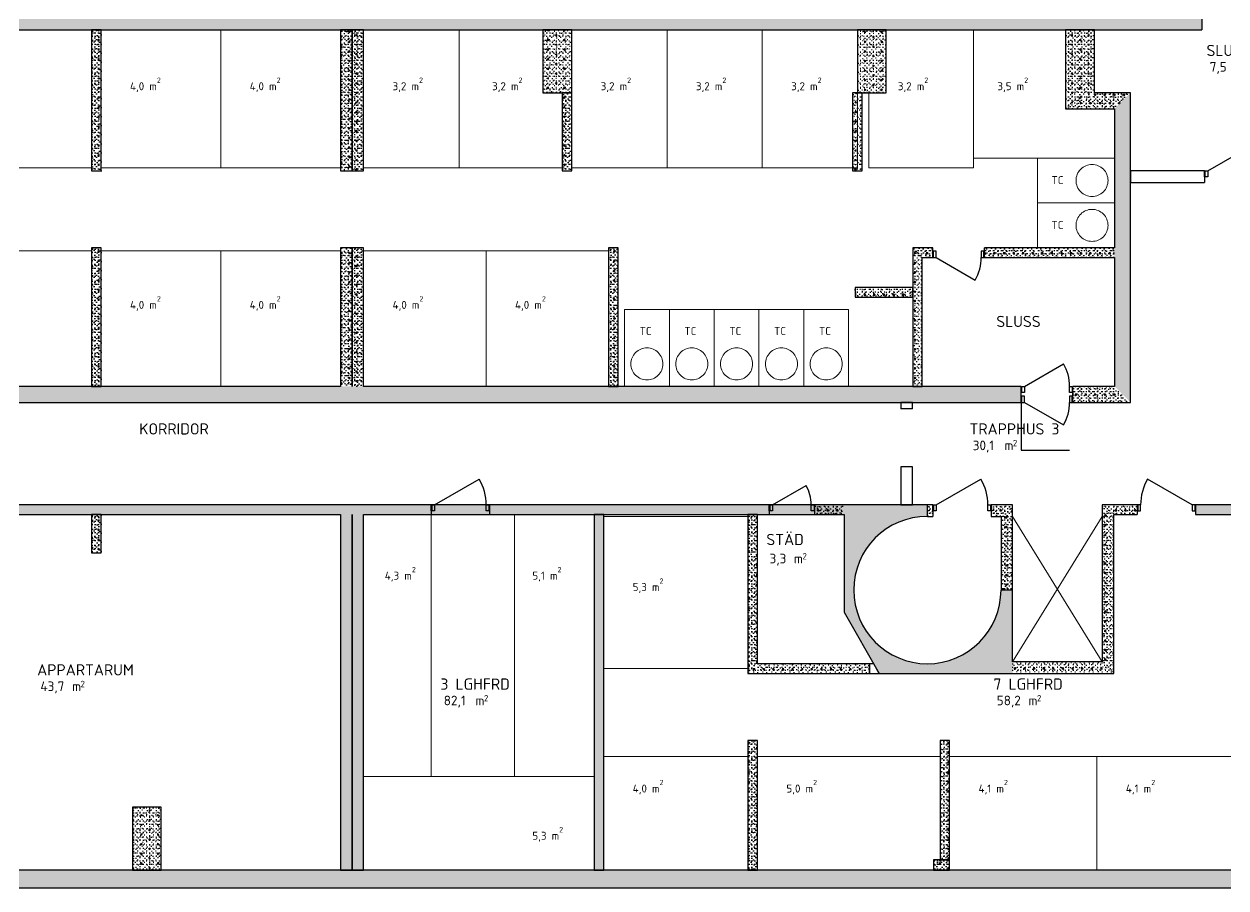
# Model space of a CAD drawing. Header units: metres. Extents: x -0.2 to 76.9, y -5.1 to 21.1.
# Drawn here: x 46.11 to 64.88, y -0.17 to 13.31 of the extents above; entities that cross this region are included whole.
import ezdxf
from ezdxf.enums import TextEntityAlignment as Align

# ---------------------------------------------------------------- set-up
doc = ezdxf.new("R2010")
doc.units = ezdxf.units.M
doc.linetypes.add('A_PSTRECK_2', pattern=[3.8, 2.2, -0.7, 0.2, -0.7])
doc.linetypes.add('DASHED_4', pattern=[7, 4, -3])
for name, color, linetype in [('A--------JA', 3, 'A_PSTRECK_2'), ('A-01SB-----', 3, 'Continuous'), ('A-01SC-----', 7, 'Continuous'), ('A-27B------', 7, 'Continuous'), ('A-42-------', 1, 'Continuous'), ('A-A-BIA----', 4, 'DASHED_4'), ('A-A-OVA----', 4, 'Continuous')]:
    doc.layers.add(name, color=color, linetype=linetype)
for name, color, linetype, lineweight in [('A-27---MH1-', 8, 'Continuous', 0), ('A-45C---E--', 1, 'Continuous', 0), ('A-A-RUA----', 3, 'Continuous', 0)]:
    doc.layers.add(name, color=color, linetype=linetype, lineweight=lineweight)
doc.styles.add('ISO', font='isocpeur.ttf')
pattern_1 = [(180, (0, 0), (0, 0.2598076), [0.025, -0.125]), (180, (-0.075, -0.1299), (0, 0.2598076), [0.025, -0.125]), (240, (0, 0), (-0.225, 0.1299038), [0.025, -0.125]), (240, (-0.15, 2e-17), (-0.225, 0.1299038), [0.025, -0.125]), (300, (-0.025, 3e-18), (0.225, 0.1299038), [0.025, -0.125]), (300, (-0.175, 2e-17), (0.225, 0.1299038), [0.025, -0.125]), (180, (-3e-18, -0.025), (0, 0.05), [0, -0.05, 0, -0.075]), (225, (-0.025, -0.025), (-0.03535534, 0.03535534), [0, -0.0375, 0, -0.0625])]
pattern_2 = [(0, (0, 0), (0, 0.6), [])]
pattern_3 = [(270, (0, 0), (0.2598076, 0), [0.025, -0.125]), (270, (0.1299, -0.075), (0.2598076, 0), [0.025, -0.125]), (330, (0, 0), (0.1299038, 0.225), [0.025, -0.125]), (330, (-3e-17, -0.15), (0.1299038, 0.225), [0.025, -0.125]), (30, (-5e-18, -0.025), (-0.1299038, 0.225), [0.025, -0.125]), (30, (-3e-17, -0.175), (-0.1299038, 0.225), [0.025, -0.125]), (270, (0.025, -5e-18), (0.05, 0), [0, -0.05, 0, -0.075]), (315, (0.025, -0.025), (0.03535534, 0.03535534), [0, -0.0375, 0, -0.0625])]
pattern_4 = [(0, (0, 0), (0, 0.2598076), [0.025, -0.125]), (0, (0.075, 0.1299), (0, 0.2598076), [0.025, -0.125]), (60, (0, 0), (-0.225, 0.1299038), [0.025, -0.125]), (60, (0.15, 0), (-0.225, 0.1299038), [0.025, -0.125]), (120, (0.025, 0), (0.225, 0.1299038), [0.025, -0.125]), (120, (0.175, 0), (0.225, 0.1299038), [0.025, -0.125]), (0, (0, 0.025), (0, 0.05), [0, -0.05, 0, -0.075]), (45, (0.025, 0.025), (-0.03535534, 0.03535534), [0, -0.0375, 0, -0.0625])]
pattern_5 = [(90, (0, 0), (-0.2598076, 0), [0.025, -0.125]), (90, (-0.1299, 0.075), (-0.2598076, 0), [0.025, -0.125]), (150, (0, 0), (0.1299038, 0.225), [0.025, -0.125]), (150, (9e-18, 0.15), (0.1299038, 0.225), [0.025, -0.125]), (210, (2e-18, 0.025), (-0.1299038, 0.225), [0.025, -0.125]), (210, (1e-17, 0.175), (-0.1299038, 0.225), [0.025, -0.125]), (90, (-0.025, 2e-18), (-0.05, 0), [0, -0.05, 0, -0.075]), (135, (-0.025, 0.025), (0.03535534, 0.03535534), [0, -0.0375, 0, -0.0625])]

# ---------------------------------------------------------------- blocks, each defined once
blk = doc.blocks.new('APPARTARUM_012_1', base_point=(47143, 3104))
at = {"layer": 'A-A-RUA----', "style": 'ISO'}
for tag, height, p in [('ROOM_NAME', 175, (46318, 3319)), ('bFrame', 150, (46368, 3050)), ('DUMMY_377', 150, (46767, 3050)), ('DUMMY_378', 100, (46996, 3061))]:
    blk.add_attdef(tag, text='', height=height, dxfattribs=at).set_placement(p, align=Align.TOP_LEFT)
blk = doc.blocks.new('7 LGHFRD_017_5', base_point=(61851, 2882))
at = {"layer": 'A-A-RUA----', "style": 'ISO'}
for tag, height, p in [('ROOM_NAME', 175, (61251, 3097)), ('bFrame', 150, (61301, 2828)), ('DUMMY_377', 150, (61700, 2828)), ('DUMMY_378', 100, (61929, 2839))]:
    blk.add_attdef(tag, text='', height=height, dxfattribs=at).set_placement(p, align=Align.TOP_LEFT)
blk = doc.blocks.new('3 LGHFRD_017_10', base_point=(53216, 2882))
at = {"layer": 'A-A-RUA----', "style": 'ISO'}
for tag, height, p in [('ROOM_NAME', 175, (52616, 3097)), ('bFrame', 150, (52666, 2828)), ('DUMMY_377', 150, (53065, 2828)), ('DUMMY_378', 100, (53294, 2839))]:
    blk.add_attdef(tag, text='', height=height, dxfattribs=at).set_placement(p, align=Align.TOP_LEFT)
blk = doc.blocks.new('SLUSS_012_14', base_point=(64977, 12773))
at = {"layer": 'A-A-RUA----', "style": 'ISO'}
for tag, height, p in [('ROOM_NAME', 175, (64577, 12988)), ('bFrame', 150, (64627, 12719)), ('DUMMY_377', 150, (64912, 12719)), ('DUMMY_378', 100, (65141, 12731))]:
    blk.add_attdef(tag, text='', height=height, dxfattribs=at).set_placement(p, align=Align.TOP_LEFT)
blk = doc.blocks.new('TRAPPHUS 3_013_15', base_point=(61632, 6864))
at = {"layer": 'A-A-RUA----', "style": 'ISO'}
for tag, height, p in [('ROOM_NAME', 175, (60876, 7080)), ('bFrame', 150, (60926, 6810)), ('DUMMY_377', 150, (61325, 6810)), ('DUMMY_378', 100, (61554, 6822))]:
    blk.add_attdef(tag, text='', height=height, dxfattribs=at).set_placement(p, align=Align.TOP_LEFT)
blk = doc.blocks.new('STÄD_012_16', base_point=(58049, 5098))
at = {"layer": 'A-A-RUA----', "style": 'ISO'}
for tag, height, p in [('ROOM_NAME', 175, (57704, 5354)), ('bFrame', 150, (57754, 5044)), ('DUMMY_377', 150, (58039, 5044)), ('DUMMY_378', 100, (58268, 5055))]:
    blk.add_attdef(tag, text='', height=height, dxfattribs=at).set_placement(p, align=Align.TOP_LEFT)
blk = doc.blocks.new('KORRIDOR_013_23', base_point=(48564, 6982))
at = {"layer": 'A-A-RUA----', "style": 'ISO'}
blk.add_attdef('ROOM_NAME', text='', height=175, dxfattribs=at).set_placement((47911, 7080), align=Align.TOP_LEFT)

msp = doc.modelspace()

# ---------------------------------------------------------------- hatches: boundary and pattern name
at = {"layer": 'A-01SC-----', "linetype": 'Continuous'}
h = msp.add_hatch(dxfattribs=at)
h.set_pattern_fill('BETONG__STD_', color=256, scale=0.001, style=0, pattern_type=2)
h.set_pattern_definition(pattern_1)
h.paths.add_polyline_path([(10.222, 13.5), (10.222, 13.405), (10.222, 13.22), (64.506, 13.22), (64.506, 13.405), (64.506, 13.5)])
h = msp.add_hatch(dxfattribs=at)
h.set_pattern_fill('BETONG__STD_', color=256, scale=0.001, style=0, pattern_type=2)
h.set_pattern_definition(pattern_4)
h.paths.add_polyline_path([(76.756, 0.107), (0.196, 0.107), (0.196, -0.173), (76.756, -0.173)])
at = {"layer": 'A-27B------', "linetype": 'Continuous'}
h = msp.add_hatch(dxfattribs=at)
h.set_pattern_fill('BETONG__STD_', color=256, scale=0.001, style=0, pattern_type=2)
h.set_pattern_definition(pattern_5)
h.paths.add_polyline_path([(47.166, 13.22), (47.166, 11.02), (47.316, 11.02), (47.316, 13.22)])
h = msp.add_hatch(dxfattribs=at)
h.set_pattern_fill('BETONG__STD_', color=256, scale=0.001, style=0, pattern_type=2)
h.set_pattern_definition(pattern_3)
h.paths.add_polyline_path([(51.056, 13.22), (51.056, 11.02), (51.236, 11.02), (51.236, 13.22)])
h = msp.add_hatch(dxfattribs=at)
h.set_pattern_fill('BETONG__STD_', color=256, scale=0.001, style=0, pattern_type=2)
h.set_pattern_definition(pattern_5)
h.paths.add_polyline_path([(51.236, 13.22), (51.236, 11.02), (51.416, 11.02), (51.416, 13.22)])
h = msp.add_hatch(dxfattribs=at)
h.set_pattern_fill('BETONG__STD_', color=256, scale=0.001, style=0, pattern_type=2)
h.set_pattern_definition(pattern_5)
h.paths.add_polyline_path([(54.216, 13.22), (54.216, 12.24), (54.666, 12.24), (54.666, 13.22)])
h = msp.add_hatch(dxfattribs=at)
h.set_pattern_fill('BETONG__STD_', color=256, scale=0.001, style=0, pattern_type=2)
h.set_pattern_definition(pattern_3)
h.paths.add_polyline_path([(59.126, 13.22), (59.126, 12.24), (59.576, 12.24), (59.576, 13.22)])
h = msp.add_hatch(dxfattribs=at)
h.set_pattern_fill('BETONG__STD_', color=256, scale=0.001, style=0, pattern_type=2)
h.set_pattern_definition(pattern_5)
h.paths.add_polyline_path([(62.376, 13.22), (62.376, 11.99), (62.826, 12.24), (62.826, 13.22)])
h = msp.add_hatch(dxfattribs=at)
h.set_pattern_fill('BETONG__STD_', color=256, scale=0.001, style=0, pattern_type=2)
h.set_pattern_definition(pattern_5)
h.paths.add_polyline_path([(54.516, 12.24), (54.516, 11.02), (54.666, 11.02), (54.666, 12.24)])
h = msp.add_hatch(dxfattribs=at)
h.set_pattern_fill('BETONG__STD_', color=256, scale=0.001, style=0, pattern_type=2)
h.set_pattern_definition(pattern_5)
h.paths.add_polyline_path([(59.051, 12.24), (59.051, 11.02), (59.201, 11.02), (59.201, 12.24)])
h = msp.add_hatch(dxfattribs=at)
h.set_pattern_fill('BETONG__STD_', color=256, scale=0.001, style=0, pattern_type=2)
h.set_pattern_definition(pattern_1)
h.paths.add_polyline_path([(62.376, 11.99), (63.139, 11.99), (63.389, 12.24), (62.826, 12.24)])
h = msp.add_hatch(dxfattribs=at)
h.set_pattern_fill('BETONG__STD_', color=256, scale=0.001, style=0, pattern_type=2)
h.set_pattern_definition(pattern_5)
h.paths.add_polyline_path([(63.139, 11.99), (63.139, 7.657), (63.389, 7.407), (63.389, 12.24)])
h = msp.add_hatch(dxfattribs=at)
h.set_pattern_fill('BETONG__STD_', color=256, scale=0.001, style=0, pattern_type=2)
h.set_pattern_definition(pattern_5)
h.paths.add_polyline_path([(47.166, 9.82), (47.166, 7.657), (47.316, 7.657), (47.316, 9.82)])
h = msp.add_hatch(dxfattribs=at)
h.set_pattern_fill('BETONG__STD_', color=256, scale=0.001, style=0, pattern_type=2)
h.set_pattern_definition(pattern_3)
h.paths.add_polyline_path([(51.056, 9.82), (51.056, 7.657), (51.236, 7.657), (51.236, 9.82)])
h = msp.add_hatch(dxfattribs=at)
h.set_pattern_fill('BETONG__STD_', color=256, scale=0.001, style=0, pattern_type=2)
h.set_pattern_definition(pattern_5)
h.paths.add_polyline_path([(51.236, 9.82), (51.236, 7.657), (51.416, 7.657), (51.416, 9.82)])
h = msp.add_hatch(dxfattribs=at)
h.set_pattern_fill('BETONG__STD_', color=256, scale=0.001, style=0, pattern_type=2)
h.set_pattern_definition(pattern_5)
h.paths.add_polyline_path([(55.239, 9.82), (55.239, 7.657), (55.389, 7.657), (55.389, 9.82)])
h = msp.add_hatch(dxfattribs=at)
h.set_pattern_fill('BETONG__STD_', color=256, scale=0.001, style=0, pattern_type=2)
h.set_pattern_definition(pattern_3)
h.paths.add_polyline_path([(59.989, 9.82), (59.989, 7.657), (60.139, 7.657), (60.139, 9.67)])
h = msp.add_hatch(dxfattribs=at)
h.set_pattern_fill('BETONG__STD_', color=256, scale=0.001, style=0, pattern_type=2)
h.set_pattern_definition(pattern_1)
h.paths.add_polyline_path([(59.989, 9.82), (60.139, 9.67), (60.302, 9.67), (60.302, 9.765), (60.302, 9.82)])
h = msp.add_hatch(dxfattribs=at)
h.set_pattern_fill('BETONG__STD_', color=256, scale=0.001, style=0, pattern_type=2)
h.set_pattern_definition(pattern_1)
h.paths.add_polyline_path([(63.139, 9.82), (61.112, 9.82), (61.112, 9.765), (61.112, 9.67), (63.139, 9.67)])
h = msp.add_hatch(dxfattribs=at)
h.set_pattern_fill('BETONG__STD_', color=256, scale=0.001, style=0, pattern_type=2)
h.set_pattern_definition(pattern_1)
h.paths.add_polyline_path([(59.089, 9.05), (59.989, 9.05), (59.989, 9.2), (59.089, 9.2)])
h = msp.add_hatch(dxfattribs=at)
h.set_pattern_fill('BETONG__STD_', color=256, scale=0.001, style=0, pattern_type=2)
h.set_pattern_definition(pattern_1)
h.paths.add_polyline_path([(37.694, 7.657), (37.694, 7.407), (61.681, 7.407), (61.681, 7.502), (61.681, 7.657)])
h = msp.add_hatch(dxfattribs=at)
h.set_pattern_fill('BETONG__STD_', color=256, scale=0.001, style=0, pattern_type=2)
h.set_pattern_definition(pattern_1)
h.paths.add_polyline_path([(63.139, 7.657), (62.491, 7.657), (62.491, 7.502), (62.491, 7.407), (63.389, 7.407)])
h = msp.add_hatch(dxfattribs=at)
h.set_pattern_fill('BETONG__STD_', color=256, scale=0.001, style=0, pattern_type=2)
h.set_pattern_definition(pattern_1)
h.paths.add_polyline_path([(37.608, 5.657), (58.918, 5.657), (58.918, 5.807), (37.608, 5.807)])
h = msp.add_hatch(dxfattribs=at)
h.set_pattern_fill('BETONG__STD_', color=256, scale=0.001, style=0, pattern_type=2)
h.set_pattern_definition(pattern_4)
h.paths.add_polyline_path([(46.113, 5.712), (46.113, 5.657), (52.471, 5.657), (52.471, 5.712), (52.471, 5.807), (46.113, 5.807)])
h = msp.add_hatch(dxfattribs=at)
h.set_pattern_fill('BETONG__STD_', color=256, scale=0.001, style=0, pattern_type=2)
h.set_pattern_definition(pattern_5)
h.paths.add_polyline_path([(47.166, 5.657), (47.166, 5.057), (47.316, 5.057), (47.316, 5.657)])
h = msp.add_hatch(dxfattribs=at)
h.set_pattern_fill('BETONG__STD_', color=256, scale=0.001, style=0, pattern_type=2)
h.set_pattern_definition(pattern_3)
h.paths.add_polyline_path([(51.056, 5.657), (51.056, 0.107), (51.236, 0.107), (51.236, 5.657)])
h = msp.add_hatch(dxfattribs=at)
h.set_pattern_fill('BETONG__STD_', color=256, scale=0.001, style=0, pattern_type=2)
h.set_pattern_definition(pattern_5)
h.paths.add_polyline_path([(51.236, 5.657), (51.236, 0.107), (51.416, 0.107), (51.416, 5.657)])
h = msp.add_hatch(dxfattribs=at)
h.set_pattern_fill('BETONG__STD_', color=256, scale=0.001, style=0, pattern_type=2)
h.set_pattern_definition(pattern_4)
h.paths.add_polyline_path([(53.381, 5.712), (53.381, 5.657), (57.748, 5.657), (57.748, 5.712), (57.748, 5.807), (53.381, 5.807)])
h = msp.add_hatch(dxfattribs=at)
h.set_pattern_fill('BETONG__STD_', color=256, scale=0.001, style=0, pattern_type=2)
h.set_pattern_definition(pattern_3)
h.paths.add_polyline_path([(55.016, 5.657), (55.016, 0.107), (55.166, 0.107), (55.166, 5.657)])
h = msp.add_hatch(dxfattribs=at)
h.set_pattern_fill('BETONG__STD_', color=256, scale=0.001, style=0, pattern_type=2)
h.set_pattern_definition(pattern_3)
h.paths.add_polyline_path([(57.416, 5.657), (57.416, 3.177), (57.566, 3.327), (57.566, 5.657)])
h = msp.add_hatch(dxfattribs=at)
h.set_pattern_fill('BETONG__STD_', color=256, scale=0.001, style=0, pattern_type=2)
h.set_pattern_definition(pattern_4)
h.paths.add_polyline_path([(58.458, 5.807), (58.458, 5.712), (58.458, 5.657), (58.918, 5.657), (58.918, 5.807)])
h = msp.add_hatch(dxfattribs=at)
h.set_pattern_fill('BETONG__STD_', color=256, scale=0.001, style=0, pattern_type=2)
h.set_pattern_definition([(72.9275, (0, 0), (-0.2483589, 0.0762748), [0.025, -0.125]), (72.9275, (-0.10216, 0.10983), (-0.2483589, 0.0762748), [0.025, -0.125]), (132.9275, (0, 0), (0.1902354, 0.1769477), [0.025, -0.125]), (132.9275, (0.04404, 0.1434), (0.1902354, 0.1769477), [0.025, -0.125]), (192.9275, (0.00734, 0.0239), (-0.0581235, 0.2532225), [0.025, -0.125]), (192.9275, (0.05138, 0.1673), (-0.0581235, 0.2532225), [0.025, -0.125]), (72.92748, (-0.0239, 0.00734), (-0.047796697, 0.014679093), [0, -0.05, 0, -0.075]), (117.92748, (-0.01656, 0.03124), (0.044177055, 0.023417682), [0, -0.0375, 0, -0.0625])])
h.paths.add_polyline_path([(60.218, 5.627), (60.218, 5.807), (58.918, 5.807), (58.918, 4.13), (59.466, 3.177), (61.548, 3.177), (61.548, 4.477), (61.368, 4.477, -0.414214), (60.218, 3.327, -0.414214), (59.068, 4.477, -0.414214)])
h = msp.add_hatch(dxfattribs=at)
h.set_pattern_fill('BETONG__STD_', color=256, scale=0.001, style=0, pattern_type=2)
h.set_pattern_definition(pattern_4)
h.paths.add_polyline_path([(60.218, 5.807), (60.218, 5.627), (60.304, 5.627), (60.304, 5.712), (60.304, 5.807)])
h = msp.add_hatch(dxfattribs=at)
h.set_pattern_fill('BETONG__STD_', color=256, scale=0.001, style=0, pattern_type=2)
h.set_pattern_definition(pattern_4)
h.paths.add_polyline_path([(61.214, 5.712), (61.214, 5.627), (61.368, 5.627), (61.548, 5.807), (61.214, 5.807)])
h = msp.add_hatch(dxfattribs=at)
h.set_pattern_fill('BETONG__STD_', color=256, scale=0.001, style=0, pattern_type=2)
h.set_pattern_definition(pattern_3)
h.paths.add_polyline_path([(61.548, 4.477), (61.548, 5.807), (61.368, 5.627), (61.368, 4.477)])
h = msp.add_hatch(dxfattribs=at)
h.set_pattern_fill('BETONG__STD_', color=256, scale=0.001, style=0, pattern_type=2)
h.set_pattern_definition(pattern_5)
h.paths.add_polyline_path([(62.948, 5.807), (62.948, 3.357), (63.128, 3.177), (63.128, 5.657)])
h = msp.add_hatch(dxfattribs=at)
h.set_pattern_fill('BETONG__STD_', color=256, scale=0.001, style=0, pattern_type=2)
h.set_pattern_definition(pattern_4)
h.paths.add_polyline_path([(62.948, 5.807), (63.128, 5.657), (63.496, 5.657), (63.496, 5.712), (63.496, 5.807)])
h = msp.add_hatch(dxfattribs=at)
h.set_pattern_fill('BETONG__STD_', color=256, scale=0.001, style=0, pattern_type=2)
h.set_pattern_definition(pattern_4)
h.paths.add_polyline_path([(67.816, 5.807), (64.406, 5.807), (64.406, 5.712), (64.406, 5.657), (67.816, 5.657)])
h = msp.add_hatch(dxfattribs=at)
h.set_pattern_fill('BETONG__STD_', color=256, scale=0.001, style=0, pattern_type=2)
h.set_pattern_definition(pattern_1)
h.paths.add_polyline_path([(59.317, 3.327), (57.566, 3.327), (57.416, 3.177), (59.317, 3.177)])
h = msp.add_hatch(dxfattribs=at)
h.set_pattern_fill('BETONG__STD_', color=256, scale=0.001, style=0, pattern_type=2)
h.set_pattern_definition(pattern_4)
h.paths.add_polyline_path([(62.948, 3.357), (61.548, 3.357), (61.548, 3.177), (63.128, 3.177)])
h = msp.add_hatch(dxfattribs=at)
h.set_pattern_fill('BETONG__STD_', color=256, scale=0.001, style=0, pattern_type=2)
h.set_pattern_definition(pattern_3)
h.paths.add_polyline_path([(57.416, 2.131), (57.416, 0.107), (57.566, 0.107), (57.566, 2.131)])
h = msp.add_hatch(dxfattribs=at)
h.set_pattern_fill('BETONG__STD_', color=256, scale=0.001, style=0, pattern_type=2)
h.set_pattern_definition(pattern_3)
h.paths.add_polyline_path([(60.416, 2.131), (60.416, 0.267), (60.566, 0.267), (60.566, 2.131)])
h = msp.add_hatch(dxfattribs=at)
h.set_pattern_fill('BETONG__STD_', color=256, scale=0.001, style=0, pattern_type=2)
h.set_pattern_definition(pattern_3)
h.paths.add_polyline_path([(47.806, 1.087), (47.806, 0.107), (48.256, 0.107), (48.256, 1.087)])
h = msp.add_hatch(dxfattribs=at)
h.set_pattern_fill('BETONG__STD_', color=256, scale=0.001, style=0, pattern_type=2)
h.set_pattern_definition(pattern_3)
h.paths.add_polyline_path([(60.316, 0.267), (60.316, 0.107), (60.566, 0.107), (60.566, 0.267)])
at = {"layer": 'A-42-------', "linetype": 'Continuous'}
h = msp.add_hatch(dxfattribs=at)
h.set_pattern_fill('FALSAD_PLÅT__LIGGANDE_600', color=256, scale=0.001, style=0, pattern_type=2)
h.set_pattern_definition(pattern_2)
h.paths.add_polyline_path([(64.543, 10.925), (64.595, 10.925), (64.595, 11.02), (64.543, 11.02)])
h = msp.add_hatch(dxfattribs=at)
h.set_pattern_fill('FALSAD_PLÅT__LIGGANDE_600', color=256, scale=0.001, style=0, pattern_type=2)
h.set_pattern_definition(pattern_2)
h.paths.add_polyline_path([(60.302, 9.765), (60.302, 9.67), (60.354, 9.67), (60.354, 9.765)])
h = msp.add_hatch(dxfattribs=at)
h.set_pattern_fill('FALSAD_PLÅT__LIGGANDE_600', color=256, scale=0.001, style=0, pattern_type=2)
h.set_pattern_definition(pattern_2)
h.paths.add_polyline_path([(61.06, 9.765), (61.06, 9.67), (61.112, 9.67), (61.112, 9.765)])
h = msp.add_hatch(dxfattribs=at)
h.set_pattern_fill('FALSAD_PLÅT__LIGGANDE_600', color=256, scale=0.001, style=0, pattern_type=2)
h.set_pattern_definition(pattern_2)
h.paths.add_polyline_path([(61.681, 7.502), (61.681, 7.407), (61.733, 7.407), (61.733, 7.502)])
h = msp.add_hatch(dxfattribs=at)
h.set_pattern_fill('FALSAD_PLÅT__LIGGANDE_600', color=256, scale=0.001, style=0, pattern_type=2)
h.set_pattern_definition(pattern_2)
h.paths.add_polyline_path([(62.439, 7.502), (62.439, 7.407), (62.491, 7.407), (62.491, 7.502)])
h = msp.add_hatch(dxfattribs=at)
h.set_pattern_fill('FALSAD_PLÅT__LIGGANDE_600', color=256, scale=0.001, style=0, pattern_type=2)
h.set_pattern_definition(pattern_2)
h.paths.add_polyline_path([(52.471, 5.712), (52.523, 5.712), (52.523, 5.807), (52.471, 5.807)])
h = msp.add_hatch(dxfattribs=at)
h.set_pattern_fill('FALSAD_PLÅT__LIGGANDE_600', color=256, scale=0.001, style=0, pattern_type=2)
h.set_pattern_definition(pattern_2)
h.paths.add_polyline_path([(53.329, 5.712), (53.381, 5.712), (53.381, 5.807), (53.329, 5.807)])
h = msp.add_hatch(dxfattribs=at)
h.set_pattern_fill('FALSAD_PLÅT__LIGGANDE_600', color=256, scale=0.001, style=0, pattern_type=2)
h.set_pattern_definition(pattern_2)
h.paths.add_polyline_path([(57.748, 5.712), (57.8, 5.712), (57.8, 5.807), (57.748, 5.807)])
h = msp.add_hatch(dxfattribs=at)
h.set_pattern_fill('FALSAD_PLÅT__LIGGANDE_600', color=256, scale=0.001, style=0, pattern_type=2)
h.set_pattern_definition(pattern_2)
h.paths.add_polyline_path([(58.406, 5.712), (58.458, 5.712), (58.458, 5.807), (58.406, 5.807)])
h = msp.add_hatch(dxfattribs=at)
h.set_pattern_fill('FALSAD_PLÅT__LIGGANDE_600', color=256, scale=0.001, style=0, pattern_type=2)
h.set_pattern_definition(pattern_2)
h.paths.add_polyline_path([(60.304, 5.712), (60.356, 5.712), (60.356, 5.807), (60.304, 5.807)])
h = msp.add_hatch(dxfattribs=at)
h.set_pattern_fill('FALSAD_PLÅT__LIGGANDE_600', color=256, scale=0.001, style=0, pattern_type=2)
h.set_pattern_definition(pattern_2)
h.paths.add_polyline_path([(61.162, 5.712), (61.214, 5.712), (61.214, 5.807), (61.162, 5.807)])
h = msp.add_hatch(dxfattribs=at)
h.set_pattern_fill('FALSAD_PLÅT__LIGGANDE_600', color=256, scale=0.001, style=0, pattern_type=2)
h.set_pattern_definition(pattern_2)
h.paths.add_polyline_path([(63.548, 5.712), (63.548, 5.807), (63.496, 5.807), (63.496, 5.712)])
h = msp.add_hatch(dxfattribs=at)
h.set_pattern_fill('FALSAD_PLÅT__LIGGANDE_600', color=256, scale=0.001, style=0, pattern_type=2)
h.set_pattern_definition(pattern_2)
h.paths.add_polyline_path([(64.406, 5.712), (64.406, 5.807), (64.354, 5.807), (64.354, 5.712)])

# ---------------------------------------------------------------- linework, layer by layer
at = {"layer": 'A--------JA'}
for p, q in [((61.685, 7.413), (61.685, 6.663)), ((61.685, 6.663), (62.435, 6.663))]:
    msp.add_line(p, q, dxfattribs=at)
at = {"layer": 'A-01SB-----', "flags": 128}
for points in [[(59.317, 3.327), (59.317, 3.177)], [(59.38, 3.327), (59.317, 3.327)], [(59.466, 3.177), (59.38, 3.327)], [(59.317, 3.177), (59.466, 3.177)]]:
    msp.add_lwpolyline(points, dxfattribs=at)
at = {"layer": 'A-01SC-----'}
msp.add_line((64.506, 13.405), (64.506, 13.22), dxfattribs=at)
at = {"layer": 'A-01SC-----', "flags": 128}
for points in [[(10.222, 13.22), (64.506, 13.22)], [(76.756, 0.107), (6.777, 0.107)], [(0.196, -0.173), (76.756, -0.173)]]:
    msp.add_lwpolyline(points, dxfattribs=at)
at = {"layer": 'A-27---MH1-'}
for p, q in [((62.948, 5.627), (61.548, 3.357)), ((61.548, 5.627), (62.948, 3.357))]:
    msp.add_line(p, q, dxfattribs=at)
at = {"layer": 'A-27B------'}
for p, q in [((64.543, 11.02), (64.543, 10.925)), ((64.543, 10.925), (64.543, 10.84)), ((60.302, 9.765), (60.302, 9.82)), ((60.302, 9.67), (60.302, 9.765)), ((61.112, 9.765), (61.112, 9.82)), ((61.112, 9.67), (61.112, 9.765)), ((61.733, 7.657), (62.344, 8.01)), ((61.681, 7.502), (61.681, 7.657)), ((62.491, 7.502), (62.491, 7.657)), ((61.681, 7.407), (61.681, 7.502)), ((62.491, 7.407), (62.491, 7.502)), ((52.471, 5.807), (52.471, 5.712)), ((52.471, 5.712), (52.471, 5.657)), ((53.381, 5.807), (53.381, 5.712)), ((53.381, 5.712), (53.381, 5.657)), ((57.748, 5.807), (57.748, 5.712)), ((57.748, 5.712), (57.748, 5.657)), ((58.458, 5.807), (58.458, 5.712)), ((58.458, 5.712), (58.458, 5.657)), ((60.304, 5.807), (60.304, 5.712)), ((60.304, 5.712), (60.304, 5.627)), ((61.214, 5.807), (61.214, 5.712)), ((61.214, 5.712), (61.214, 5.627)), ((63.496, 5.807), (63.496, 5.712)), ((63.496, 5.712), (63.496, 5.657)), ((64.406, 5.807), (64.406, 5.712)), ((64.406, 5.712), (64.406, 5.657))]:
    msp.add_line(p, q, dxfattribs=at)
at = {"layer": 'A-27B------', "flags": 128}
for points in [[(47.166, 13.22), (47.166, 11.02)], [(47.316, 13.22), (47.166, 13.22)], [(47.316, 11.02), (47.316, 13.22)], [(51.056, 13.22), (51.056, 11.02)], [(51.236, 13.22), (51.056, 13.22)], [(51.236, 13.22), (51.236, 11.02)], [(51.416, 13.22), (51.236, 13.22)], [(51.236, 11.02), (51.236, 13.22)], [(51.416, 11.02), (51.416, 13.22)], [(54.216, 13.22), (54.216, 12.24)], [(54.666, 13.22), (54.216, 13.22)], [(54.666, 12.24), (54.666, 13.22)], [(59.126, 13.22), (59.126, 12.24)], [(59.576, 13.22), (59.126, 13.22)], [(59.576, 12.24), (59.576, 13.22)], [(62.376, 13.22), (62.376, 11.99)], [(62.826, 13.22), (62.376, 13.22)], [(62.826, 12.24), (62.826, 13.22)], [(54.216, 12.24), (54.666, 12.24)], [(54.516, 12.24), (54.516, 11.02)], [(54.666, 12.24), (54.516, 12.24)], [(54.666, 11.02), (54.666, 12.24)], [(59.051, 12.24), (59.051, 11.02)], [(59.201, 12.24), (59.051, 12.24)], [(59.126, 12.24), (59.576, 12.24)], [(59.201, 11.02), (59.201, 12.24)], [(63.389, 12.24), (62.826, 12.24)], [(63.389, 7.407), (63.389, 12.24)], [(62.376, 11.99), (63.139, 11.99)], [(63.139, 11.99), (63.139, 9.82)], [(47.166, 11.02), (47.316, 11.02)], [(51.056, 11.02), (51.236, 11.02)], [(51.236, 11.02), (51.416, 11.02)], [(54.516, 11.02), (54.666, 11.02)], [(59.051, 11.02), (59.201, 11.02)], [(64.543, 11.02), (63.389, 11.02)], [(63.389, 11.02), (63.389, 10.84)], [(63.389, 10.84), (64.543, 10.84)], [(47.166, 9.82), (47.166, 7.657)], [(47.316, 9.82), (47.166, 9.82)], [(47.316, 7.657), (47.316, 9.82)], [(51.056, 9.82), (51.056, 7.657)], [(51.236, 9.82), (51.056, 9.82)], [(51.236, 7.657), (51.236, 9.82)], [(51.236, 9.82), (51.236, 7.657)], [(51.416, 9.82), (51.236, 9.82)], [(51.416, 7.657), (51.416, 9.82)], [(55.239, 9.82), (55.239, 7.657)], [(55.389, 9.82), (55.239, 9.82)], [(55.389, 7.657), (55.389, 9.82)], [(59.989, 9.82), (59.989, 7.657)], [(60.302, 9.82), (59.989, 9.82)], [(63.139, 9.82), (61.112, 9.82)], [(60.139, 7.657), (60.139, 9.67)], [(60.139, 9.67), (60.302, 9.67)], [(61.112, 9.67), (63.139, 9.67)], [(63.139, 9.67), (63.139, 7.657)], [(59.989, 9.2), (59.089, 9.2)], [(59.089, 9.2), (59.089, 9.05)], [(59.989, 9.05), (59.989, 9.2)], [(59.089, 9.05), (59.989, 9.05)], [(51.056, 7.657), (37.694, 7.657)], [(47.166, 7.657), (47.316, 7.657)], [(61.681, 7.657), (51.416, 7.657)], [(55.239, 7.657), (55.389, 7.657)], [(59.989, 7.657), (60.139, 7.657)], [(63.139, 7.657), (62.491, 7.657)], [(37.694, 7.407), (61.681, 7.407)], [(59.804, 7.407), (59.804, 7.308)], [(59.984, 7.407), (59.804, 7.407)], [(59.984, 7.308), (59.984, 7.407)], [(62.491, 7.407), (63.389, 7.407)], [(59.804, 6.398), (59.804, 5.807)], [(59.984, 5.807), (59.984, 6.398)], [(58.918, 5.807), (37.608, 5.807)], [(42.476, 5.657), (51.056, 5.657)], [(52.471, 5.807), (46.113, 5.807)], [(46.113, 5.657), (51.056, 5.657)], [(47.166, 5.657), (47.166, 5.057)], [(47.316, 5.657), (47.166, 5.657)], [(47.316, 5.057), (47.316, 5.657)], [(51.056, 5.657), (51.056, 0.107)], [(51.236, 0.107), (51.236, 5.657)], [(51.236, 5.657), (51.236, 0.107)], [(51.416, 5.657), (52.471, 5.657)], [(51.416, 0.107), (51.416, 5.657)], [(51.416, 5.657), (58.918, 5.657)], [(57.748, 5.807), (53.381, 5.807)], [(53.381, 5.657), (57.748, 5.657)], [(55.016, 5.657), (55.016, 0.107)], [(55.166, 5.657), (55.016, 5.657)], [(55.166, 0.107), (55.166, 5.657)], [(57.416, 5.657), (57.416, 3.177)], [(57.566, 5.657), (57.416, 5.657)], [(57.566, 3.327), (57.566, 5.657)], [(58.918, 5.807), (58.458, 5.807)], [(58.458, 5.657), (58.918, 5.657)], [(60.218, 5.807), (58.918, 5.807)], [(58.918, 5.657), (58.918, 4.13)], [(59.804, 5.807), (59.984, 5.807)], [(60.218, 5.627), (60.218, 5.807)], [(60.304, 5.807), (60.218, 5.807)], [(61.548, 5.807), (61.214, 5.807)], [(61.548, 4.477), (61.548, 5.807)], [(62.948, 5.807), (62.948, 3.357)], [(63.496, 5.807), (62.948, 5.807)], [(63.128, 3.177), (63.128, 5.657)], [(63.128, 5.657), (63.496, 5.657)], [(67.816, 5.807), (64.406, 5.807)], [(64.406, 5.657), (67.816, 5.657)], [(60.218, 5.627), (60.304, 5.627)], [(61.214, 5.627), (61.368, 5.627)], [(61.368, 5.627), (61.368, 4.477)], [(47.166, 5.057), (47.316, 5.057)], [(61.548, 4.477), (61.368, 4.477)], [(61.548, 3.357), (61.548, 4.477)], [(58.918, 4.13), (59.466, 3.177)], [(59.317, 3.327), (57.566, 3.327)], [(59.317, 3.177), (59.317, 3.327)], [(62.948, 3.357), (61.548, 3.357)], [(57.416, 3.177), (59.317, 3.177)], [(59.466, 3.177), (61.548, 3.177)], [(61.548, 3.177), (63.128, 3.177)], [(57.416, 2.131), (57.416, 0.107)], [(57.566, 2.131), (57.416, 2.131)], [(57.566, 0.107), (57.566, 2.131)], [(60.416, 2.131), (60.416, 0.267)], [(60.566, 2.131), (60.416, 2.131)], [(60.566, 0.267), (60.566, 2.131)], [(47.806, 1.087), (47.806, 0.107)], [(48.256, 1.087), (47.806, 1.087)], [(48.256, 0.107), (48.256, 1.087)], [(60.316, 0.267), (60.316, 0.107)], [(60.566, 0.267), (60.316, 0.267)], [(60.416, 0.267), (60.566, 0.267)], [(60.566, 0.107), (60.566, 0.267)], [(47.806, 0.107), (48.256, 0.107)], [(51.056, 0.107), (51.236, 0.107)], [(51.236, 0.107), (51.416, 0.107)], [(55.016, 0.107), (55.166, 0.107)], [(57.416, 0.107), (57.566, 0.107)], [(60.316, 0.107), (60.566, 0.107)]]:
    msp.add_lwpolyline(points, dxfattribs=at)
for points in [[(61.733, 7.562), (61.691, 7.562), (61.691, 7.657), (61.733, 7.657)], [(62.481, 7.562), (62.439, 7.562), (62.439, 7.657), (62.481, 7.657)]]:
    msp.add_lwpolyline(points, close=True, dxfattribs=at)
at = {"layer": 'A-27B------'}
for centre, radius, start, end in [((61.733, 7.657), 0.706, 0, 30), ((60.218, 4.477), 1.15, 90, 180), ((60.218, 4.477), 1.15, 180, 270), ((60.218, 4.477), 1.15, 270, 0)]:
    msp.add_arc(centre, radius, start, end, dxfattribs=at)
at = {"layer": 'A-42-------'}
for p, q in [((64.595, 11.02), (65.293, 11.423)), ((64.543, 10.925), (64.543, 11.02)), ((64.543, 11.02), (64.595, 11.02)), ((64.543, 11.02), (64.543, 10.925)), ((64.595, 10.925), (64.543, 10.925)), ((64.553, 11.02), (64.553, 10.925)), ((64.595, 11.02), (64.595, 10.925)), ((60.302, 9.765), (60.302, 9.67)), ((60.354, 9.765), (60.302, 9.765)), ((60.302, 9.67), (60.302, 9.765)), ((60.312, 9.67), (60.312, 9.765)), ((60.354, 9.67), (60.354, 9.765)), ((61.06, 9.765), (61.06, 9.67)), ((61.112, 9.765), (61.06, 9.765)), ((61.102, 9.67), (61.102, 9.765)), ((61.112, 9.67), (61.112, 9.765)), ((61.112, 9.67), (61.112, 9.765)), ((60.302, 9.67), (60.354, 9.67)), ((60.354, 9.67), (60.966, 9.317)), ((61.06, 9.67), (61.112, 9.67)), ((61.681, 7.502), (61.681, 7.407)), ((61.733, 7.502), (61.681, 7.502)), ((61.681, 7.407), (61.681, 7.502)), ((61.681, 7.407), (61.733, 7.407)), ((61.691, 7.407), (61.691, 7.502)), ((61.733, 7.407), (61.733, 7.502)), ((61.733, 7.407), (62.344, 7.054)), ((62.439, 7.502), (62.439, 7.407)), ((62.491, 7.502), (62.439, 7.502)), ((62.439, 7.407), (62.491, 7.407)), ((62.481, 7.407), (62.481, 7.502)), ((62.491, 7.407), (62.491, 7.502)), ((62.491, 7.407), (62.491, 7.502)), ((59.984, 7.308), (59.804, 7.308)), ((59.984, 6.398), (59.804, 6.398)), ((52.523, 5.807), (53.221, 6.21)), ((60.356, 5.807), (61.054, 6.21)), ((64.354, 5.807), (63.656, 6.21)), ((57.8, 5.807), (58.325, 6.11)), ((52.471, 5.712), (52.471, 5.807)), ((52.471, 5.807), (52.523, 5.807)), ((52.471, 5.807), (52.471, 5.712)), ((52.523, 5.712), (52.471, 5.712)), ((52.481, 5.807), (52.481, 5.712)), ((52.523, 5.807), (52.523, 5.712)), ((53.329, 5.712), (53.329, 5.807)), ((53.329, 5.807), (53.381, 5.807)), ((53.381, 5.712), (53.329, 5.712)), ((53.371, 5.807), (53.371, 5.712)), ((53.381, 5.807), (53.381, 5.712)), ((53.381, 5.807), (53.381, 5.712)), ((57.748, 5.712), (57.748, 5.807)), ((57.748, 5.807), (57.8, 5.807)), ((57.748, 5.807), (57.748, 5.712)), ((57.8, 5.712), (57.748, 5.712)), ((57.758, 5.807), (57.758, 5.712)), ((57.8, 5.807), (57.8, 5.712)), ((58.406, 5.712), (58.406, 5.807)), ((58.406, 5.807), (58.458, 5.807)), ((58.458, 5.712), (58.406, 5.712)), ((58.448, 5.807), (58.448, 5.712)), ((58.458, 5.807), (58.458, 5.712)), ((58.458, 5.807), (58.458, 5.712)), ((60.304, 5.712), (60.304, 5.807)), ((60.304, 5.807), (60.356, 5.807)), ((60.304, 5.807), (60.304, 5.712)), ((60.356, 5.712), (60.304, 5.712)), ((60.314, 5.807), (60.314, 5.712)), ((60.356, 5.807), (60.356, 5.712)), ((61.162, 5.712), (61.162, 5.807)), ((61.162, 5.807), (61.214, 5.807)), ((61.214, 5.712), (61.162, 5.712)), ((61.204, 5.807), (61.204, 5.712)), ((61.214, 5.807), (61.214, 5.712)), ((61.214, 5.807), (61.214, 5.712)), ((63.548, 5.807), (63.496, 5.807)), ((63.496, 5.807), (63.496, 5.712)), ((63.496, 5.807), (63.496, 5.712)), ((63.496, 5.712), (63.548, 5.712)), ((63.506, 5.807), (63.506, 5.712)), ((63.548, 5.712), (63.548, 5.807)), ((64.406, 5.807), (64.354, 5.807)), ((64.354, 5.807), (64.354, 5.712)), ((64.354, 5.712), (64.406, 5.712)), ((64.396, 5.807), (64.396, 5.712)), ((64.406, 5.712), (64.406, 5.807)), ((64.406, 5.807), (64.406, 5.712))]:
    msp.add_line(p, q, dxfattribs=at)
for centre, radius, start, end in [((60.354, 9.67), 0.706, 330, 0), ((61.733, 7.407), 0.706, 330, 0), ((52.523, 5.807), 0.806, 0, 30), ((60.356, 5.807), 0.806, 0, 30), ((64.354, 5.807), 0.806, 150, 180), ((57.8, 5.807), 0.606, 0, 30)]:
    msp.add_arc(centre, radius, start, end, dxfattribs=at)
at = {"layer": 'A-45C---E--', "flags": 128}
for points in [[(44.866, 13.22), (47.166, 13.22), (47.166, 11.07), (44.866, 11.07)], [(47.316, 13.22), (49.186, 13.22), (49.186, 11.07), (47.316, 11.07)], [(49.186, 13.22), (51.056, 13.22), (51.056, 11.07), (49.186, 11.07)], [(51.416, 13.22), (52.909, 13.22), (52.909, 11.07), (51.416, 11.07)], [(52.909, 13.22), (54.216, 13.22), (54.216, 12.24), (54.516, 12.24), (54.516, 11.07), (52.909, 11.07)], [(54.666, 13.22), (56.153, 13.22), (56.153, 11.07), (54.666, 11.07)], [(56.153, 13.22), (57.64, 13.22), (57.64, 11.07), (56.153, 11.07)], [(57.64, 13.22), (59.126, 13.22), (59.126, 11.07), (57.64, 11.07)], [(59.576, 13.22), (60.939, 13.22), (60.939, 11.07), (59.306, 11.07), (59.306, 12.24), (59.576, 12.24)], [(60.939, 13.22), (62.376, 13.22), (62.376, 11.99), (63.139, 11.99), (63.139, 11.22), (60.939, 11.22)], [(63.139, 11.22), (63.139, 10.52), (61.939, 10.52), (61.939, 11.22)], [(63.139, 10.52), (63.139, 9.82), (61.939, 9.82), (61.939, 10.52)], [(44.866, 9.77), (47.166, 9.77), (47.166, 7.657), (44.866, 7.657)], [(47.316, 9.77), (49.186, 9.77), (49.186, 7.657), (47.316, 7.657)], [(49.186, 9.77), (51.056, 9.77), (51.056, 7.657), (49.186, 7.657)], [(51.416, 9.77), (53.328, 9.77), (53.328, 7.657), (51.416, 7.657)], [(53.328, 9.77), (55.239, 9.77), (55.239, 7.657), (53.328, 7.657)], [(55.489, 7.657), (56.189, 7.657), (56.189, 8.857), (55.489, 8.857)], [(56.189, 7.657), (56.889, 7.657), (56.889, 8.857), (56.189, 8.857)], [(56.889, 7.657), (57.589, 7.657), (57.589, 8.857), (56.889, 8.857)], [(58.289, 7.657), (57.589, 7.657), (57.589, 8.857), (58.289, 8.857)], [(58.989, 7.657), (58.289, 7.657), (58.289, 8.857), (58.989, 8.857)], [(51.416, 5.657), (52.47, 5.657), (52.47, 1.566), (51.416, 1.566)], [(53.77, 5.657), (55.016, 5.657), (55.016, 1.566), (53.77, 1.566)], [(55.166, 5.627), (57.416, 5.627), (57.416, 3.252), (55.166, 3.252)], [(55.166, 1.877), (57.416, 1.877), (57.416, 0.107), (55.166, 0.107)], [(57.566, 1.877), (60.416, 1.877), (60.416, 0.267), (60.316, 0.267), (60.316, 0.107), (57.566, 0.107)], [(60.566, 1.877), (62.866, 1.877), (62.866, 0.107), (60.566, 0.107)], [(62.866, 1.877), (65.166, 1.877), (65.166, 0.107), (62.866, 0.107)], [(51.416, 1.566), (55.016, 1.566), (55.016, 0.107), (51.416, 0.107)]]:
    msp.add_lwpolyline(points, close=True, dxfattribs=at)
for points in [[(62.789, 11.12, 0.414214), (62.539, 10.87, 0.414214), (62.789, 10.62, 0.414214), (63.039, 10.87, 0.414214)], [(62.789, 10.42, 0.414214), (62.539, 10.17, 0.414214), (62.789, 9.92, 0.414214), (63.039, 10.17, 0.414214)], [(55.589, 8.007, -0.414214), (55.839, 8.257, -0.414214), (56.089, 8.007, -0.414214), (55.839, 7.757, -0.414214)], [(56.289, 8.007, -0.414214), (56.539, 8.257, -0.414214), (56.789, 8.007, -0.414214), (56.539, 7.757, -0.414214)], [(56.989, 8.007, -0.414214), (57.239, 8.257, -0.414214), (57.489, 8.007, -0.414214), (57.239, 7.757, -0.414214)], [(58.189, 8.007, 0.414214), (57.939, 8.257, 0.414214), (57.689, 8.007, 0.414214), (57.939, 7.757, 0.414214)], [(58.889, 8.007, 0.414214), (58.639, 8.257, 0.414214), (58.389, 8.007, 0.414214), (58.639, 7.757, 0.414214)]]:
    msp.add_lwpolyline(points, format="xyb", close=True, dxfattribs=at)

# ---------------------------------------------------------------- block references
at = {"layer": 'A-A-BIA----'}
ref = msp.add_blockref('3 LGHFRD_017_10', (53.216, 2.882), dxfattribs=dict(at, xscale=0.001, yscale=0.001, zscale=0.001))
ref.add_attrib('ROOM_NAME', '3 LGHFRD', dxfattribs={"layer": 'A-A-RUA----', "color": 7, "height": 0.175, "style": 'ISO'}).set_placement((52.616, 3.097), align=Align.TOP_LEFT)
ref.add_attrib('bFrame', '82,1', dxfattribs={"layer": 'A-A-RUA----', "color": 7, "height": 0.15, "style": 'ISO'}).set_placement((52.666, 2.828), align=Align.TOP_LEFT)
ref.add_attrib('DUMMY_377', ' m', dxfattribs={"layer": 'A-A-RUA----', "color": 7, "height": 0.15, "style": 'ISO'}).set_placement((53.065, 2.828), align=Align.TOP_LEFT)
ref.add_attrib('DUMMY_378', '2', dxfattribs={"layer": 'A-A-RUA----', "color": 7, "height": 0.1, "style": 'ISO'}).set_placement((53.294, 2.839), align=Align.TOP_LEFT)
ref = msp.add_blockref('7 LGHFRD_017_5', (61.851, 2.882), dxfattribs=dict(at, xscale=0.001, yscale=0.001, zscale=0.001))
ref.add_attrib('ROOM_NAME', '7 LGHFRD', dxfattribs={"layer": 'A-A-RUA----', "color": 7, "height": 0.175, "style": 'ISO'}).set_placement((61.251, 3.097), align=Align.TOP_LEFT)
ref.add_attrib('bFrame', '58,2', dxfattribs={"layer": 'A-A-RUA----', "color": 7, "height": 0.15, "style": 'ISO'}).set_placement((61.301, 2.828), align=Align.TOP_LEFT)
ref.add_attrib('DUMMY_377', ' m', dxfattribs={"layer": 'A-A-RUA----', "color": 7, "height": 0.15, "style": 'ISO'}).set_placement((61.7, 2.828), align=Align.TOP_LEFT)
ref.add_attrib('DUMMY_378', '2', dxfattribs={"layer": 'A-A-RUA----', "color": 7, "height": 0.1, "style": 'ISO'}).set_placement((61.929, 2.839), align=Align.TOP_LEFT)
at = {"layer": 'A-A-OVA----'}
ref = msp.add_blockref('SLUSS_012_14', (64.977, 12.773), dxfattribs=dict(at, xscale=0.001, yscale=0.001, zscale=0.001))
ref.add_attrib('ROOM_NAME', 'SLUSS', dxfattribs={"layer": 'A-A-RUA----', "color": 7, "height": 0.175, "style": 'ISO'}).set_placement((64.577, 12.988), align=Align.TOP_LEFT)
ref.add_attrib('bFrame', '7,5', dxfattribs={"layer": 'A-A-RUA----', "color": 7, "height": 0.15, "style": 'ISO'}).set_placement((64.627, 12.719), align=Align.TOP_LEFT)
ref.add_attrib('DUMMY_377', ' m', dxfattribs={"layer": 'A-A-RUA----', "color": 7, "height": 0.15, "style": 'ISO'}).set_placement((64.912, 12.719), align=Align.TOP_LEFT)
ref.add_attrib('DUMMY_378', '2', dxfattribs={"layer": 'A-A-RUA----', "color": 7, "height": 0.1, "style": 'ISO'}).set_placement((65.141, 12.731), align=Align.TOP_LEFT)
ref = msp.add_blockref('KORRIDOR_013_23', (48.564, 6.982), dxfattribs=dict(at, xscale=0.001, yscale=0.001, zscale=0.001))
ref.add_attrib('ROOM_NAME', 'KORRIDOR', dxfattribs={"layer": 'A-A-RUA----', "color": 7, "height": 0.175, "style": 'ISO'}).set_placement((47.911, 7.08), align=Align.TOP_LEFT)
ref = msp.add_blockref('TRAPPHUS 3_013_15', (61.632, 6.864), dxfattribs=dict(at, xscale=0.001, yscale=0.001, zscale=0.001))
ref.add_attrib('ROOM_NAME', 'TRAPPHUS 3', dxfattribs={"layer": 'A-A-RUA----', "color": 7, "height": 0.175, "style": 'ISO'}).set_placement((60.876, 7.08), align=Align.TOP_LEFT)
ref.add_attrib('bFrame', '30,1', dxfattribs={"layer": 'A-A-RUA----', "color": 7, "height": 0.15, "style": 'ISO'}).set_placement((60.926, 6.81), align=Align.TOP_LEFT)
ref.add_attrib('DUMMY_377', ' m', dxfattribs={"layer": 'A-A-RUA----', "color": 7, "height": 0.15, "style": 'ISO'}).set_placement((61.325, 6.81), align=Align.TOP_LEFT)
ref.add_attrib('DUMMY_378', '2', dxfattribs={"layer": 'A-A-RUA----', "color": 7, "height": 0.1, "style": 'ISO'}).set_placement((61.554, 6.822), align=Align.TOP_LEFT)
ref = msp.add_blockref('STÄD_012_16', (58.049, 5.098), dxfattribs=dict(at, xscale=0.001, yscale=0.001, zscale=0.001))
ref.add_attrib('ROOM_NAME', 'STÄD', dxfattribs={"layer": 'A-A-RUA----', "color": 7, "height": 0.175, "style": 'ISO'}).set_placement((57.704, 5.354), align=Align.TOP_LEFT)
ref.add_attrib('bFrame', '3,3', dxfattribs={"layer": 'A-A-RUA----', "color": 7, "height": 0.15, "style": 'ISO'}).set_placement((57.754, 5.044), align=Align.TOP_LEFT)
ref.add_attrib('DUMMY_377', ' m', dxfattribs={"layer": 'A-A-RUA----', "color": 7, "height": 0.15, "style": 'ISO'}).set_placement((58.039, 5.044), align=Align.TOP_LEFT)
ref.add_attrib('DUMMY_378', '2', dxfattribs={"layer": 'A-A-RUA----', "color": 7, "height": 0.1, "style": 'ISO'}).set_placement((58.268, 5.055), align=Align.TOP_LEFT)
ref = msp.add_blockref('APPARTARUM_012_1', (47.143, 3.104), dxfattribs=dict(at, xscale=0.001, yscale=0.001, zscale=0.001))
ref.add_attrib('ROOM_NAME', 'APPARTARUM', dxfattribs={"layer": 'A-A-RUA----', "color": 7, "height": 0.175, "style": 'ISO'}).set_placement((46.318, 3.319), align=Align.TOP_LEFT)
ref.add_attrib('bFrame', '43,7', dxfattribs={"layer": 'A-A-RUA----', "color": 7, "height": 0.15, "style": 'ISO'}).set_placement((46.368, 3.05), align=Align.TOP_LEFT)
ref.add_attrib('DUMMY_377', ' m', dxfattribs={"layer": 'A-A-RUA----', "color": 7, "height": 0.15, "style": 'ISO'}).set_placement((46.767, 3.05), align=Align.TOP_LEFT)
ref.add_attrib('DUMMY_378', '2', dxfattribs={"layer": 'A-A-RUA----', "color": 7, "height": 0.1, "style": 'ISO'}).set_placement((46.996, 3.061), align=Align.TOP_LEFT)

# ---------------------------------------------------------------- texts
at = {"layer": 'A-45C---E--', "char_height": 0.125, "attachment_point": 7, "style": 'ISO'}
for s, insert in [('{\\fISOCPEUR|b0|i0|c0|p34;4,0 m{\\H0.66x;\\S2^  ;}}', (47.767, 12.25)), ('{\\fISOCPEUR|b0|i0|c0|p34;4,0 m{\\H0.66x;\\S2^  ;}}', (49.637, 12.25)), ('{\\fISOCPEUR|b0|i0|c0|p34;3,2 m{\\H0.66x;\\S2^  ;}}', (51.867, 12.25)), ('{\\fISOCPEUR|b0|i0|c0|p34;3,2 m{\\H0.66x;\\S2^  ;}}', (53.421, 12.25)), ('{\\fISOCPEUR|b0|i0|c0|p34;3,2 m{\\H0.66x;\\S2^  ;}}', (55.117, 12.25)), ('{\\fISOCPEUR|b0|i0|c0|p34;3,2 m{\\H0.66x;\\S2^  ;}}', (56.604, 12.25)), ('{\\fISOCPEUR|b0|i0|c0|p34;3,2 m{\\H0.66x;\\S2^  ;}}', (58.091, 12.25)), ('{\\fISOCPEUR|b0|i0|c0|p34;3,2 m{\\H0.66x;\\S2^  ;}}', (59.757, 12.25)), ('{\\fISOCPEUR|b0|i0|c0|p34;3,5 m{\\H0.66x;\\S2^  ;}}', (61.311, 12.25)), ('{\\fISOCPEUR|b0|i0|c0|p34;4,0 m{\\H0.66x;\\S2^  ;}}', (47.767, 8.837)), ('{\\fISOCPEUR|b0|i0|c0|p34;4,0 m{\\H0.66x;\\S2^  ;}}', (49.637, 8.837)), ('{\\fISOCPEUR|b0|i0|c0|p34;4,0 m{\\H0.66x;\\S2^  ;}}', (51.867, 8.837)), ('{\\fISOCPEUR|b0|i0|c0|p34;4,0 m{\\H0.66x;\\S2^  ;}}', (53.779, 8.837)), ('{\\fISOCPEUR|b0|i0|c0|p34;4,3 m{\\H0.66x;\\S2^  ;}}', (51.746, 4.61)), ('{\\fISOCPEUR|b0|i0|c0|p34;5,1 m{\\H0.66x;\\S2^  ;}}', (54.05, 4.61)), ('{\\fISOCPEUR|b0|i0|c0|p34;5,3 m{\\H0.66x;\\S2^  ;}}', (55.617, 4.432)), ('{\\fISOCPEUR|b0|i0|c0|p34;4,0 m{\\H0.66x;\\S2^  ;}}', (55.617, 1.287)), ('{\\fISOCPEUR|b0|i0|c0|p34;5,0 m{\\H0.66x;\\S2^  ;}}', (58.017, 1.287)), ('{\\fISOCPEUR|b0|i0|c0|p34;4,1 m{\\H0.66x;\\S2^  ;}}', (61.017, 1.287)), ('{\\fISOCPEUR|b0|i0|c0|p34;4,1 m{\\H0.66x;\\S2^  ;}}', (63.317, 1.287)), ('{\\fISOCPEUR|b0|i0|c0|p34;5,3 m{\\H0.66x;\\S2^  ;}}', (54.05, 0.55))]:
    msp.add_mtext(s, dxfattribs=dict(at, insert=insert))
at = {"layer": 'A-A-BIA----', "attachment_point": 7, "style": 'ISO'}
for s, insert, char_height in [('\\A1;{\\fISOCPEUR|b0|i0|c0|p34;TC}', (62.156, 10.813), 0.125), ('\\A1;{\\fISOCPEUR|b0|i0|c0|p34;TC}', (62.156, 10.113), 0.125), ('\\A1;{\\fISOCPEUR|b1|i0|c0|p34;SLUSS}', (61.295, 8.583), 0.175), ('\\A1;{\\fISOCPEUR|b0|i0|c0|p34;TC}', (55.724, 8.458), 0.125), ('\\A1;{\\fISOCPEUR|b0|i0|c0|p34;TC}', (56.424, 8.458), 0.125), ('\\A1;{\\fISOCPEUR|b0|i0|c0|p34;TC}', (57.124, 8.458), 0.125), ('\\A1;{\\fISOCPEUR|b0|i0|c0|p34;TC}', (57.824, 8.458), 0.125), ('\\A1;{\\fISOCPEUR|b0|i0|c0|p34;TC}', (58.524, 8.458), 0.125)]:
    msp.add_mtext(s, dxfattribs=dict(at, insert=insert, char_height=char_height))

doc.saveas('drawing.dxf')
